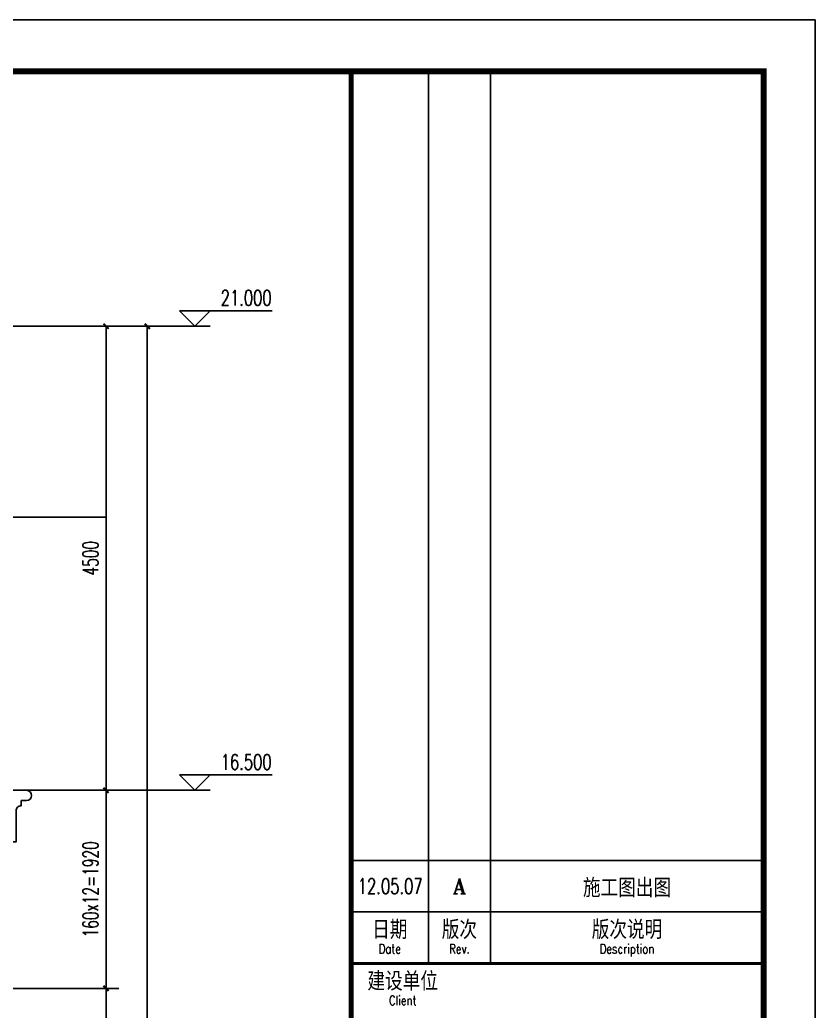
# Model space of a CAD drawing. Extents: x 307762 to 522490, y -326758 to -245675.
# Drawn here: x 403737 to 411450, y -255287 to -245675 of the extents above; entities that cross this region are included whole.
import ezdxf
from ezdxf.enums import TextEntityAlignment as Align

# ---------------------------------------------------------------- set-up
doc = ezdxf.new("R2010")
doc.units = 0
doc.header["$LTSCALE"] = 1000
doc.header["$MEASUREMENT"] = 0
doc.linetypes.add('DOTE', pattern=[2.42, 2, -0.2, 0.02, -0.2])
doc.layers.get('0').update_dxf_attribs({"linetype": 'CONTINUOUS'})
doc.layers.get('Defpoints').update_dxf_attribs({"color": 6, "linetype": 'CONTINUOUS'})
for name, color, linetype in [('DIM_ELEV', 3, 'CONTINUOUS'), ('DOTE', 1, 'DOTE'), ('PUB_DIM', 3, 'CONTINUOUS'), ('PUB_HATCH', 250, 'CONTINUOUS'), ('PUB_TEXT', 7, 'CONTINUOUS'), ('图框', 85, 'CONTINUOUS'), ('看线1', 7, 'CONTINUOUS')]:
    doc.layers.add(name, color=color, linetype=linetype)
doc.styles.add('_TCH_DIM', font='SIMPLEX', dxfattribs={"bigfont": 'GBCBIG'})
doc.styles.add('DIM_FONT', font='SIMPLEX.shx', dxfattribs={"width": 0.65})
doc.styles.add('TKZ1_tjhts.shx', font='tjromant.shx', dxfattribs={"bigfont": 'tjhts.shx'})
doc.styles.add('TKZ2_tjkts.shx', font='tjromant.shx', dxfattribs={"bigfont": 'tjkts.shx'})
doc.dimstyles.new('DIMN50', dxfattribs={"dimscale": 0.5, "dimtxt": 300, "dimasz": 100, "dimexe": 250, "dimexo": 300, "dimgap": 150, "dimtad": 1, "dimdec": 0, "dimzin": 0, "dimdsep": 46, "dimtxsty": 'DIM_FONT', "dimblk": 'ARCHTICK', "dimcen": 0.09, "dimclrt": 7, "dimazin": 2, "dimtfac": 1, "dimtdec": 0, "dimtix": 1, "dimtmove": 2, "dimatfit": 3, "dimfxl": 0, "dimtolj": 1, "dimtzin": 0, "dimarcsym": 0})

# ---------------------------------------------------------------- blocks, each defined once
blk = doc.blocks.new('TJAD_TK_A1')
for p, q in [((1266.38, 940.45), (1266.38, 767.45)), ((1278.38, 940.45), (1278.38, 767.45)), ((1251.38, 777.45), (1263.38, 777.45)), ((1251.38, 777.45), (1331.38, 777.45)), ((1251.38, 767.45), (1331.38, 767.45))]:
    blk.add_line(p, q)
for points, const_width in [([(1251.38, 940.45), (1251.38, 366.45)], 1), ([(1251.38, 767.45), (1331.38, 767.45)], 0.6)]:
    blk.add_lwpolyline(points, dxfattribs=dict(const_width=const_width))
at = {"layer": '图框'}
for p, q in [((1341.38, 950.45), (500.38, 950.45)), ((1341.38, 356.45), (1341.38, 950.45)), ((1251.38, 787.45), (1331.38, 787.45))]:
    blk.add_line(p, q, dxfattribs=at)
at = {"layer": '图框', "const_width": 1.2}
blk.add_lwpolyline([(1331.38, 940.45), (525.38, 940.45), (525.38, 366.45), (1331.38, 366.45)], close=True, dxfattribs=at)
at = {"style": 'TKZ2_tjkts.shx'}
for s, p in [('日期', (1258.88, 774)), ('版次', (1272.38, 774)), ('版次说明', (1304.88, 774)), ('建设单位', (1261.38, 764))]:
    blk.add_text(s, height=3.6, dxfattribs=at).set_placement(p, align=Align.MIDDLE_CENTER)
at = {"style": 'TKZ2_tjkts.shx', "width": 0.8}
for s, p in [('Date', (1258.88, 770.3)), ('Rev.', (1272.38, 770.3)), ('Description', (1304.88, 770.3)), ('Client', (1261.38, 760.3))]:
    blk.add_text(s, height=1.8, dxfattribs=at).set_placement(p, align=Align.MIDDLE_CENTER)
blk = doc.blocks.new('_ArchTick')
at = {"color": 0, "linetype": 'ByBlock', "const_width": 0.4}
blk.add_lwpolyline([(-0.5, -0.5), (0.5, 0.5)], dxfattribs=at)
blk = doc.blocks.new('*D875')
at = {"layer": 'Defpoints', "color": 0}
for p in [(403773.3, -248645.7), (404973.3, -248645.7), (403773.3, -269645.7)]:
    blk.add_point(p, dxfattribs=at)
at = {"layer": 'PUB_DIM', "color": 0, "lineweight": -2}
for p, q in [((403923.3, -248645.7), (405098.3, -248645.7)), ((404973.3, -269645.7), (404973.3, -248645.7)), ((403923.3, -269645.7), (405098.3, -269645.7))]:
    blk.add_line(p, q, dxfattribs=at)
at = {"layer": 'PUB_DIM', "color": 0, "lineweight": -2, "xscale": 50, "yscale": 50, "zscale": 50}
for p, rotation in [((404973.3, -248645.7), 90), ((404973.3, -269645.7), 270)]:
    blk.add_blockref('_ArchTick', p, dxfattribs=dict(at, rotation=rotation))
at = {"layer": 'PUB_DIM', "color": 7, "insert": (404823.3, -259145.7), "char_height": 150, "attachment_point": 5, "rotation": 90, "style": 'DIM_FONT'}
blk.add_mtext('\\A1;21000', dxfattribs=at)
blk = doc.blocks.new('*D882')
at = {"layer": 'Defpoints', "color": 0}
for p in [(403773.3, -255065.7), (404573.3, -255065.7), (403773.3, -257145.7)]:
    blk.add_point(p, dxfattribs=at)
at = {"layer": 'PUB_DIM', "color": 0, "lineweight": -2}
for p, q in [((403923.3, -255065.7), (404698.3, -255065.7)), ((404573.3, -257145.7), (404573.3, -255065.7)), ((403923.3, -257145.7), (404698.3, -257145.7))]:
    blk.add_line(p, q, dxfattribs=at)
at = {"layer": 'PUB_DIM', "color": 0, "lineweight": -2, "xscale": 50, "yscale": 50, "zscale": 50}
for p, rotation in [((404573.3, -255065.7), 90), ((404573.3, -257145.7), 270)]:
    blk.add_blockref('_ArchTick', p, dxfattribs=dict(at, rotation=rotation))
at = {"layer": 'PUB_DIM', "color": 7, "insert": (404423.3, -256105.7), "char_height": 150, "attachment_point": 5, "rotation": 90, "style": 'DIM_FONT'}
blk.add_mtext('\\A1;160x13=2080', dxfattribs=at)
blk = doc.blocks.new('*D883')
at = {"layer": 'Defpoints', "color": 0}
for p in [(403773.3, -253145.7), (404573.3, -253145.7), (403773.3, -255065.7)]:
    blk.add_point(p, dxfattribs=at)
at = {"layer": 'PUB_DIM', "color": 0, "lineweight": -2}
for p, q in [((403923.3, -253145.7), (404698.3, -253145.7)), ((404573.3, -255065.7), (404573.3, -253145.7)), ((403923.3, -255065.7), (404698.3, -255065.7))]:
    blk.add_line(p, q, dxfattribs=at)
at = {"layer": 'PUB_DIM', "color": 0, "lineweight": -2, "xscale": 50, "yscale": 50, "zscale": 50}
for p, rotation in [((404573.3, -253145.7), 90), ((404573.3, -255065.7), 270)]:
    blk.add_blockref('_ArchTick', p, dxfattribs=dict(at, rotation=rotation))
at = {"layer": 'PUB_DIM', "color": 7, "insert": (404423.3, -254105.7), "char_height": 150, "attachment_point": 5, "rotation": 90, "style": 'DIM_FONT'}
blk.add_mtext('\\A1;160x12=1920', dxfattribs=at)
blk = doc.blocks.new('*D884')
at = {"layer": 'Defpoints', "color": 0}
for p in [(403773.3, -248645.7), (404573.3, -248645.7), (403773.3, -253145.7)]:
    blk.add_point(p, dxfattribs=at)
at = {"layer": 'PUB_DIM', "color": 0, "lineweight": -2}
for p, q in [((403923.3, -248645.7), (404698.3, -248645.7)), ((404573.3, -253145.7), (404573.3, -248645.7)), ((403923.3, -253145.7), (404698.3, -253145.7))]:
    blk.add_line(p, q, dxfattribs=at)
at = {"layer": 'PUB_DIM', "color": 0, "lineweight": -2, "xscale": 50, "yscale": 50, "zscale": 50}
for p, rotation in [((404573.3, -248645.7), 90), ((404573.3, -253145.7), 270)]:
    blk.add_blockref('_ArchTick', p, dxfattribs=dict(at, rotation=rotation))
at = {"layer": 'PUB_DIM', "color": 7, "insert": (404423.3, -250895.7), "char_height": 150, "attachment_point": 5, "rotation": 90, "style": 'DIM_FONT'}
blk.add_mtext('\\A1;4500', dxfattribs=at)

msp = doc.modelspace()

# ---------------------------------------------------------------- linework, layer by layer
at = {"layer": 'DIM_ELEV'}
for p, q in [((405434.4, -248645.7), (405284.4, -248495.7)), ((405284.4, -248495.7), (406184.4, -248495.7)), ((405434.4, -248645.7), (405584.4, -248495.7)), ((404573.3, -248645.7), (405584.4, -248645.7)), ((405434.4, -253145.7), (405284.4, -252995.7)), ((405284.4, -252995.7), (406184.4, -252995.7)), ((405434.4, -253145.7), (405584.4, -252995.7)), ((404573.3, -253145.7), (405584.4, -253145.7))]:
    msp.add_line(p, q, dxfattribs=at)
at = {"layer": 'DOTE', "ltscale": 0.5}
for p, q in [((404573.3, -248645.7), (393128.1, -248645.7)), ((404573.3, -250495.7), (393128.1, -250495.7)), ((404573.3, -253145.7), (393128.1, -253145.7)), ((404573.3, -255065.7), (393128.1, -255065.7))]:
    msp.add_line(p, q, dxfattribs=at)
at = {"layer": 'PUB_HATCH', "color": 1}
msp.add_lwpolyline([(406949.9, -246175.1), (370649.9, -246175.1), (370649.9, -274875.1), (406949.9, -274875.1)], close=True, dxfattribs=at)
at = {"layer": '看线1'}
msp.add_lwpolyline([(403150.7, -253145.7), (403800.7, -253145.7, -0.999965), (403800.7, -253245.7), (403750.7, -253245.7), (403750.7, -253295.7, 0.414214), (403700.7, -253345.7), (403700.7, -253645.7), (403350.7, -253645.7), (403350.7, -253745.7), (403250.7, -253745.7), (403250.7, -253895.7)], format="xyb", dxfattribs=at)

# ---------------------------------------------------------------- block references
at = {"layer": '图框', "xscale": 50, "yscale": 50, "zscale": 50}
msp.add_blockref('TJAD_TK_A1', (344380.9, -293197.5), dxfattribs=at)

# ---------------------------------------------------------------- texts
at = {"layer": 'PUB_TEXT', "style": '_TCH_DIM', "width": 0.705882}
for s, p in [('21.000', (405684.4, -248445.7)), ('16.500', (405684.4, -252945.7))]:
    msp.add_text(s, height=148.75, dxfattribs=at).set_placement(p)
at = {"layer": '图框', "style": 'TKZ1_tjhts.shx', "width": 0.7}
msp.add_text('12.05.07', height=150, dxfattribs=at).set_placement((407328.8, -254075.1), align=Align.MIDDLE_CENTER)
at = {"layer": '图框', "style": 'TKZ1_tjhts.shx'}
for s, height, p in [('A', 150, (407999.9, -254075.1)), ('施工图出图', 180, (409624.9, -254092.1))]:
    msp.add_text(s, height=height, dxfattribs=at).set_placement(p, align=Align.MIDDLE_CENTER)

# ---------------------------------------------------------------- dimensions: what is measured, and where the dimension line sits
at = {"layer": 'PUB_DIM'}
for p1, distance, picture, middle in [((403773.3, -269645.7), -1200, '*D875', (404823.3, -259145.7)), ((403773.3, -253145.7), -800, '*D884', (404423.3, -250895.7))]:
    dim = msp.add_aligned_dim(p1=p1, p2=(403773.3, -248645.7), distance=distance, dimstyle='DIMN50', dxfattribs=at)
    dim.commit()
    dim.dimension.update_dxf_attribs({"geometry": picture, "text_midpoint": middle})
for p1, p2, text, picture, middle in [((403773.3, -255065.7), (403773.3, -253145.7), '160x12=1920', '*D883', (404423.3, -254105.7)), ((403773.3, -257145.7), (403773.3, -255065.7), '160x13=2080', '*D882', (404423.3, -256105.7))]:
    dim = msp.add_aligned_dim(p1=p1, p2=p2, distance=-800, text=text, dimstyle='DIMN50', dxfattribs=at)
    dim.commit()
    dim.dimension.update_dxf_attribs({"geometry": picture, "text_midpoint": middle})

doc.saveas('drawing.dxf')
